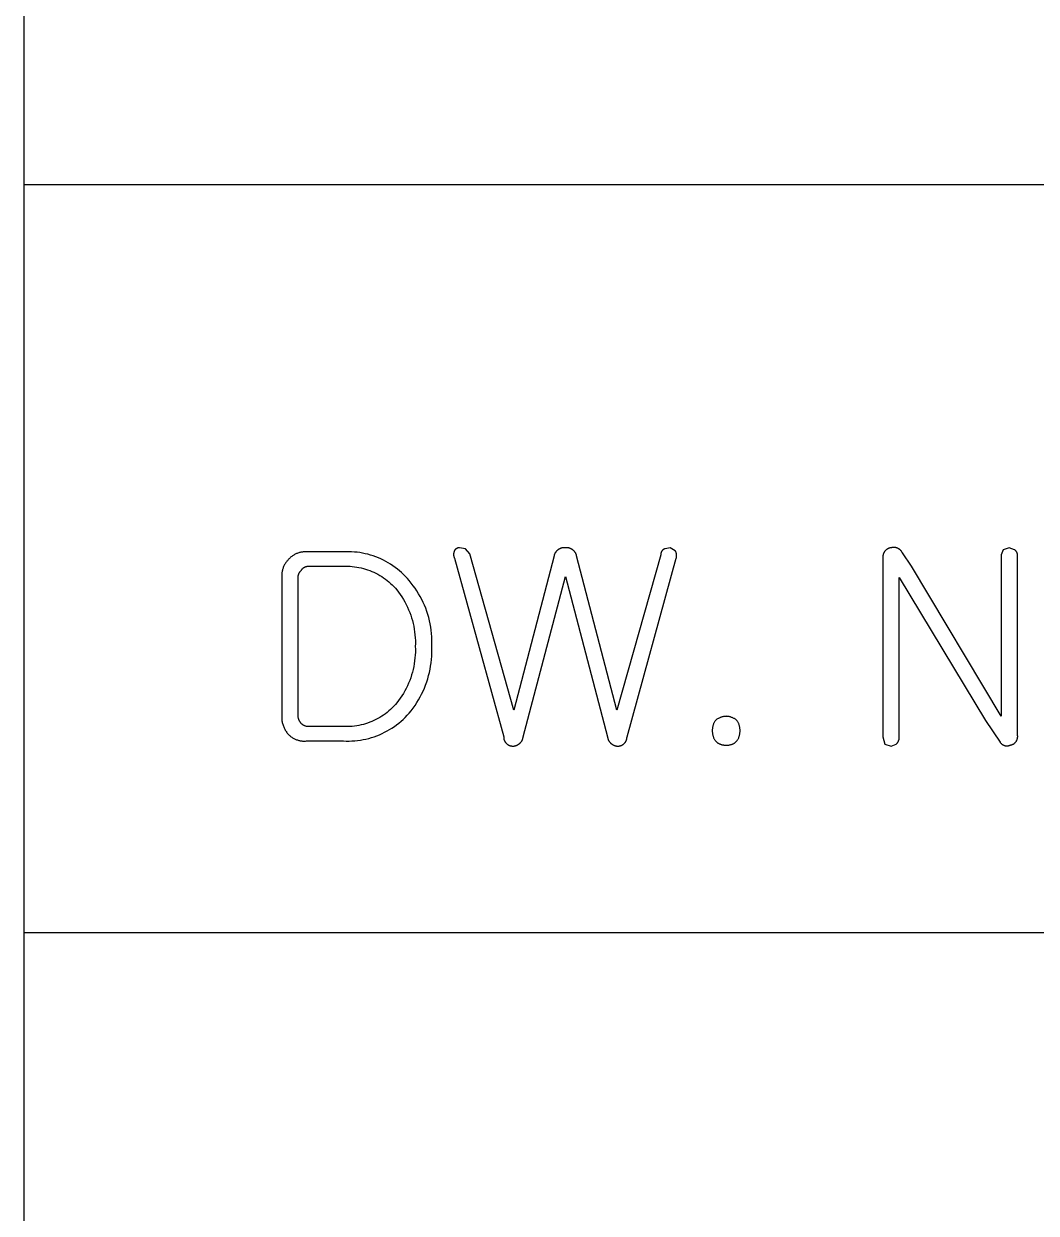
# Model space of a CAD drawing. Header units: millimetres. Extents: x 3033 to 5773, y 123 to 1487.
# Drawn here: x 5394.4 to 5445.2, y 260 to 319.6 of the extents above; entities that cross this region are included whole.
import ezdxf

# ---------------------------------------------------------------- set-up
doc = ezdxf.new("R2010")
doc.units = ezdxf.units.MM
doc.header["$MEASUREMENT"] = 0
doc.layers.add('____', color=5, linetype='Continuous')
doc.layers.add('TEX', color=70, linetype='Continuous')

msp = doc.modelspace()

# ---------------------------------------------------------------- linework, layer by layer
at = {"layer": '____'}
msp.add_line((5394.391, 386.563), (5394.391, 124.063), dxfattribs=at)
at = {"layer": 'TEX'}
for p, q in [((5394.391, 311.563), (5773.113, 311.563)), ((5407.804, 292.897), (5407.774, 292.872)), ((5407.835, 292.921), (5407.804, 292.897)), ((5407.867, 292.944), (5407.835, 292.921)), ((5407.899, 292.965), (5407.867, 292.944)), ((5407.932, 292.986), (5407.899, 292.965)), ((5407.966, 293.005), (5407.932, 292.986)), ((5408.001, 293.024), (5407.966, 293.005)), ((5408.036, 293.041), (5408.001, 293.024)), ((5408.071, 293.057), (5408.036, 293.041)), ((5408.108, 293.071), (5408.071, 293.057)), ((5408.144, 293.084), (5408.108, 293.071)), ((5408.181, 293.097), (5408.144, 293.084)), ((5408.219, 293.107), (5408.181, 293.097)), ((5408.257, 293.117), (5408.219, 293.107)), ((5408.295, 293.125), (5408.257, 293.117)), ((5408.333, 293.132), (5408.295, 293.125)), ((5408.372, 293.137), (5408.333, 293.132)), ((5408.41, 293.142), (5408.372, 293.137)), ((5408.449, 293.145), (5408.41, 293.142)), ((5408.488, 293.146), (5408.449, 293.145)), ((5408.527, 293.146), (5408.488, 293.146)), ((5408.566, 293.145), (5408.527, 293.146)), ((5410.422, 293.145), (5408.566, 293.145)), ((5410.56, 293.151), (5410.422, 293.145)), ((5410.699, 293.151), (5410.56, 293.151)), ((5410.837, 293.147), (5410.699, 293.151)), ((5410.975, 293.138), (5410.837, 293.147)), ((5411.113, 293.124), (5410.975, 293.138)), ((5411.25, 293.106), (5411.113, 293.124)), ((5411.386, 293.082), (5411.25, 293.106)), ((5411.522, 293.054), (5411.386, 293.082)), ((5411.656, 293.022), (5411.522, 293.054)), ((5411.789, 292.984), (5411.656, 293.022)), ((5411.921, 292.942), (5411.789, 292.984)), ((5412.051, 292.896), (5411.921, 292.942)), ((5412.18, 292.845), (5412.051, 292.896)), ((5415.951, 293.039), (5415.95, 293.024)), ((5415.95, 293.024), (5415.95, 293.009)), ((5415.95, 293.009), (5415.951, 292.994)), ((5415.952, 293.053), (5415.951, 293.039)), ((5415.951, 292.994), (5415.952, 292.979)), ((5415.953, 293.068), (5415.952, 293.053)), ((5415.952, 292.979), (5415.953, 292.964)), ((5415.955, 293.083), (5415.953, 293.068)), ((5415.953, 292.964), (5415.955, 292.95)), ((5415.958, 293.098), (5415.955, 293.083)), ((5415.955, 292.95), (5415.958, 292.935)), ((5415.961, 293.112), (5415.958, 293.098)), ((5415.958, 292.935), (5415.961, 292.92)), ((5415.964, 293.127), (5415.961, 293.112)), ((5415.961, 292.92), (5415.964, 292.906)), ((5415.968, 293.141), (5415.964, 293.127)), ((5415.964, 292.906), (5415.968, 292.892)), ((5415.973, 293.155), (5415.968, 293.141)), ((5415.978, 293.169), (5415.973, 293.155)), ((5415.983, 293.183), (5415.978, 293.169)), ((5415.989, 293.197), (5415.983, 293.183)), ((5415.993, 293.205), (5415.989, 293.197)), ((5415.998, 293.214), (5415.993, 293.205)), ((5416.003, 293.222), (5415.998, 293.214)), ((5416.009, 293.23), (5416.003, 293.222)), ((5416.014, 293.237), (5416.009, 293.23)), ((5416.02, 293.245), (5416.014, 293.237)), ((5416.026, 293.252), (5416.02, 293.245)), ((5416.033, 293.26), (5416.026, 293.252)), ((5416.039, 293.267), (5416.033, 293.26)), ((5416.046, 293.273), (5416.039, 293.267)), ((5416.053, 293.28), (5416.046, 293.273)), ((5416.06, 293.286), (5416.053, 293.28)), ((5416.068, 293.292), (5416.06, 293.286)), ((5416.076, 293.298), (5416.068, 293.292)), ((5416.083, 293.303), (5416.076, 293.298)), ((5416.091, 293.308), (5416.083, 293.303)), ((5416.1, 293.313), (5416.091, 293.308)), ((5416.108, 293.318), (5416.1, 293.313)), ((5416.117, 293.322), (5416.108, 293.318)), ((5416.125, 293.327), (5416.117, 293.322)), ((5416.134, 293.33), (5416.125, 293.327)), ((5416.143, 293.334), (5416.134, 293.33)), ((5416.152, 293.337), (5416.143, 293.334)), ((5416.161, 293.34), (5416.152, 293.337)), ((5416.171, 293.342), (5416.161, 293.34)), ((5416.18, 293.345), (5416.171, 293.342)), ((5416.189, 293.347), (5416.18, 293.345)), ((5416.199, 293.348), (5416.189, 293.347)), ((5416.208, 293.349), (5416.199, 293.348)), ((5416.218, 293.35), (5416.208, 293.349)), ((5416.227, 293.351), (5416.218, 293.35)), ((5416.237, 293.351), (5416.227, 293.351)), ((5416.247, 293.351), (5416.237, 293.351)), ((5416.556, 293.3), (5416.247, 293.351)), ((5416.762, 293.042), (5416.556, 293.3)), ((5418.979, 285.207), (5416.762, 293.042)), ((5420.989, 292.939), (5418.979, 285.207)), ((5420.993, 292.956), (5420.989, 292.939)), ((5420.997, 292.974), (5420.993, 292.956)), ((5421.002, 292.991), (5420.997, 292.974)), ((5421.008, 293.008), (5421.002, 292.991)), ((5421.014, 293.025), (5421.008, 293.008)), ((5421.021, 293.041), (5421.014, 293.025)), ((5421.029, 293.057), (5421.021, 293.041)), ((5421.037, 293.073), (5421.029, 293.057)), ((5421.045, 293.089), (5421.037, 293.073)), ((5421.054, 293.104), (5421.045, 293.089)), ((5421.064, 293.12), (5421.054, 293.104)), ((5421.074, 293.134), (5421.064, 293.12)), ((5421.084, 293.149), (5421.074, 293.134)), ((5421.096, 293.163), (5421.084, 293.149)), ((5421.107, 293.176), (5421.096, 293.163)), ((5421.119, 293.19), (5421.107, 293.176)), ((5421.132, 293.203), (5421.119, 293.19)), ((5421.144, 293.215), (5421.132, 293.203)), ((5421.158, 293.227), (5421.144, 293.215)), ((5421.171, 293.238), (5421.158, 293.227)), ((5421.186, 293.249), (5421.171, 293.238)), ((5421.2, 293.26), (5421.186, 293.249)), ((5421.215, 293.27), (5421.2, 293.26)), ((5421.23, 293.279), (5421.215, 293.27)), ((5421.245, 293.288), (5421.23, 293.279)), ((5421.261, 293.297), (5421.245, 293.288)), ((5421.277, 293.305), (5421.261, 293.297)), ((5421.294, 293.312), (5421.277, 293.305)), ((5421.31, 293.319), (5421.294, 293.312)), ((5421.327, 293.325), (5421.31, 293.319)), ((5421.344, 293.331), (5421.327, 293.325)), ((5421.361, 293.336), (5421.344, 293.331)), ((5421.378, 293.34), (5421.361, 293.336)), ((5421.396, 293.344), (5421.378, 293.34)), ((5421.413, 293.347), (5421.396, 293.344)), ((5421.431, 293.35), (5421.413, 293.347)), ((5421.449, 293.352), (5421.431, 293.35)), ((5421.467, 293.353), (5421.449, 293.352)), ((5421.484, 293.354), (5421.467, 293.353)), ((5421.502, 293.354), (5421.484, 293.354)), ((5421.52, 293.354), (5421.502, 293.354)), ((5421.538, 293.353), (5421.52, 293.354)), ((5421.556, 293.351), (5421.538, 293.353)), ((5421.574, 293.353), (5421.556, 293.351)), ((5421.592, 293.354), (5421.574, 293.353)), ((5421.609, 293.354), (5421.592, 293.354)), ((5421.627, 293.354), (5421.609, 293.354)), ((5421.645, 293.353), (5421.627, 293.354)), ((5421.663, 293.352), (5421.645, 293.353)), ((5421.681, 293.35), (5421.663, 293.352)), ((5421.698, 293.347), (5421.681, 293.35)), ((5421.716, 293.344), (5421.698, 293.347)), ((5421.733, 293.34), (5421.716, 293.344)), ((5421.751, 293.336), (5421.733, 293.34)), ((5421.768, 293.331), (5421.751, 293.336)), ((5421.785, 293.325), (5421.768, 293.331)), ((5421.802, 293.319), (5421.785, 293.325)), ((5421.818, 293.312), (5421.802, 293.319)), ((5421.835, 293.305), (5421.818, 293.312)), ((5421.851, 293.297), (5421.835, 293.305)), ((5421.866, 293.288), (5421.851, 293.297)), ((5421.882, 293.279), (5421.866, 293.288)), ((5421.897, 293.27), (5421.882, 293.279)), ((5421.912, 293.26), (5421.897, 293.27)), ((5421.926, 293.249), (5421.912, 293.26)), ((5421.94, 293.238), (5421.926, 293.249)), ((5421.954, 293.227), (5421.94, 293.238)), ((5421.967, 293.215), (5421.954, 293.227)), ((5421.98, 293.203), (5421.967, 293.215)), ((5421.993, 293.19), (5421.98, 293.203)), ((5422.005, 293.176), (5421.993, 293.19)), ((5422.016, 293.163), (5422.005, 293.176)), ((5422.027, 293.149), (5422.016, 293.163)), ((5422.038, 293.134), (5422.027, 293.149)), ((5422.048, 293.12), (5422.038, 293.134)), ((5422.058, 293.104), (5422.048, 293.12)), ((5422.067, 293.089), (5422.058, 293.104)), ((5422.075, 293.073), (5422.067, 293.089)), ((5422.083, 293.057), (5422.075, 293.073)), ((5422.09, 293.041), (5422.083, 293.057)), ((5422.097, 293.025), (5422.09, 293.041)), ((5422.104, 293.008), (5422.097, 293.025)), ((5422.109, 292.991), (5422.104, 293.008)), ((5422.114, 292.974), (5422.109, 292.991)), ((5422.119, 292.956), (5422.114, 292.974)), ((5422.123, 292.939), (5422.119, 292.956)), ((5424.133, 285.207), (5422.123, 292.939)), ((5426.35, 292.991), (5424.133, 285.207)), ((5426.348, 293.039), (5426.347, 293.029)), ((5426.347, 293.029), (5426.347, 293.019)), ((5426.347, 293.019), (5426.348, 293.01)), ((5426.349, 293.058), (5426.348, 293.048)), ((5426.348, 293.048), (5426.348, 293.039)), ((5426.348, 293.01), (5426.349, 293)), ((5426.35, 293.068), (5426.349, 293.058)), ((5426.349, 293), (5426.35, 292.991)), ((5426.352, 293.077), (5426.35, 293.068)), ((5426.354, 293.087), (5426.352, 293.077)), ((5426.356, 293.096), (5426.354, 293.087)), ((5426.358, 293.105), (5426.356, 293.096)), ((5426.361, 293.115), (5426.358, 293.105)), ((5426.364, 293.124), (5426.361, 293.115)), ((5426.368, 293.133), (5426.364, 293.124)), ((5426.372, 293.142), (5426.368, 293.133)), ((5426.376, 293.15), (5426.372, 293.142)), ((5426.38, 293.159), (5426.376, 293.15)), ((5426.385, 293.167), (5426.38, 293.159)), ((5426.39, 293.176), (5426.385, 293.167)), ((5426.395, 293.184), (5426.39, 293.176)), ((5426.4, 293.192), (5426.395, 293.184)), ((5426.406, 293.2), (5426.4, 293.192)), ((5426.412, 293.207), (5426.406, 293.2)), ((5426.418, 293.214), (5426.412, 293.207)), ((5426.425, 293.222), (5426.418, 293.214)), ((5426.432, 293.228), (5426.425, 293.222)), ((5426.439, 293.235), (5426.432, 293.228)), ((5426.446, 293.241), (5426.439, 293.235)), ((5426.453, 293.248), (5426.446, 293.241)), ((5426.461, 293.254), (5426.453, 293.248)), ((5426.469, 293.259), (5426.461, 293.254)), ((5426.477, 293.265), (5426.469, 293.259)), ((5426.485, 293.27), (5426.477, 293.265)), ((5426.493, 293.274), (5426.485, 293.27)), ((5426.502, 293.279), (5426.493, 293.274)), ((5426.511, 293.283), (5426.502, 293.279)), ((5426.519, 293.287), (5426.511, 293.283)), ((5426.528, 293.291), (5426.519, 293.287)), ((5426.537, 293.294), (5426.528, 293.291)), ((5426.547, 293.297), (5426.537, 293.294)), ((5426.556, 293.3), (5426.547, 293.297)), ((5426.814, 293.351), (5426.556, 293.3)), ((5427.071, 293.197), (5426.814, 293.351)), ((5427.079, 293.183), (5427.071, 293.197)), ((5427.087, 293.17), (5427.079, 293.183)), ((5427.094, 293.156), (5427.087, 293.17)), ((5427.101, 293.142), (5427.094, 293.156)), ((5427.107, 293.127), (5427.101, 293.142)), ((5427.112, 293.113), (5427.107, 293.127)), ((5427.117, 293.098), (5427.112, 293.113)), ((5427.122, 293.083), (5427.117, 293.098)), ((5427.126, 293.068), (5427.122, 293.083)), ((5427.13, 293.052), (5427.126, 293.068)), ((5427.133, 293.037), (5427.13, 293.052)), ((5427.135, 293.022), (5427.133, 293.037)), ((5427.133, 292.882), (5427.136, 292.897)), ((5427.137, 293.006), (5427.135, 293.022)), ((5427.136, 292.897), (5427.137, 292.913)), ((5427.138, 292.991), (5427.137, 293.006)), ((5427.137, 292.913), (5427.139, 292.928)), ((5427.139, 292.975), (5427.138, 292.991)), ((5427.14, 292.959), (5427.139, 292.975)), ((5427.139, 292.944), (5427.14, 292.959)), ((5427.139, 292.928), (5427.139, 292.944)), ((5437.482, 292.917), (5437.481, 292.901)), ((5437.481, 292.901), (5437.481, 292.885)), ((5437.483, 292.933), (5437.482, 292.917)), ((5437.485, 292.95), (5437.483, 292.933)), ((5437.488, 292.966), (5437.485, 292.95)), ((5437.491, 292.982), (5437.488, 292.966)), ((5437.494, 292.998), (5437.491, 292.982)), ((5437.499, 293.013), (5437.494, 292.998)), ((5437.503, 293.029), (5437.499, 293.013)), ((5437.509, 293.044), (5437.503, 293.029)), ((5437.514, 293.059), (5437.509, 293.044)), ((5437.521, 293.074), (5437.514, 293.059)), ((5437.527, 293.089), (5437.521, 293.074)), ((5437.535, 293.104), (5437.527, 293.089)), ((5437.543, 293.118), (5437.535, 293.104)), ((5437.551, 293.132), (5437.543, 293.118)), ((5437.56, 293.146), (5437.551, 293.132)), ((5437.569, 293.159), (5437.56, 293.146)), ((5437.579, 293.172), (5437.569, 293.159)), ((5437.589, 293.185), (5437.579, 293.172)), ((5437.599, 293.197), (5437.589, 293.185)), ((5437.61, 293.209), (5437.599, 293.197)), ((5437.622, 293.221), (5437.61, 293.209)), ((5437.634, 293.232), (5437.622, 293.221)), ((5437.646, 293.243), (5437.634, 293.232)), ((5437.658, 293.253), (5437.646, 293.243)), ((5437.671, 293.263), (5437.658, 293.253)), ((5437.685, 293.272), (5437.671, 293.263)), ((5437.698, 293.281), (5437.685, 293.272)), ((5437.712, 293.29), (5437.698, 293.281)), ((5437.726, 293.298), (5437.712, 293.29)), ((5437.741, 293.305), (5437.726, 293.298)), ((5437.755, 293.312), (5437.741, 293.305)), ((5437.77, 293.319), (5437.755, 293.312)), ((5437.786, 293.325), (5437.77, 293.319)), ((5437.801, 293.33), (5437.786, 293.325)), ((5437.816, 293.335), (5437.801, 293.33)), ((5437.832, 293.339), (5437.816, 293.335)), ((5437.848, 293.343), (5437.832, 293.339)), ((5437.864, 293.347), (5437.848, 293.343)), ((5437.88, 293.349), (5437.864, 293.347)), ((5437.896, 293.351), (5437.88, 293.349)), ((5437.912, 293.355), (5437.896, 293.351)), ((5437.929, 293.359), (5437.912, 293.355)), ((5437.946, 293.362), (5437.929, 293.359)), ((5437.962, 293.364), (5437.946, 293.362)), ((5437.979, 293.366), (5437.962, 293.364)), ((5437.996, 293.368), (5437.979, 293.366)), ((5438.013, 293.368), (5437.996, 293.368)), ((5438.03, 293.368), (5438.013, 293.368)), ((5438.047, 293.368), (5438.03, 293.368)), ((5438.063, 293.367), (5438.047, 293.368)), ((5438.08, 293.365), (5438.063, 293.367)), ((5438.097, 293.363), (5438.08, 293.365)), ((5438.114, 293.36), (5438.097, 293.363)), ((5438.13, 293.357), (5438.114, 293.36)), ((5438.147, 293.353), (5438.13, 293.357)), ((5438.163, 293.348), (5438.147, 293.353)), ((5438.179, 293.343), (5438.163, 293.348)), ((5438.195, 293.337), (5438.179, 293.343)), ((5438.211, 293.331), (5438.195, 293.337)), ((5438.226, 293.325), (5438.211, 293.331)), ((5438.241, 293.317), (5438.226, 293.325)), ((5438.256, 293.31), (5438.241, 293.317)), ((5438.271, 293.301), (5438.256, 293.31)), ((5438.285, 293.292), (5438.271, 293.301)), ((5438.299, 293.283), (5438.285, 293.292)), ((5438.313, 293.273), (5438.299, 293.283)), ((5438.327, 293.263), (5438.313, 293.273)), ((5438.34, 293.253), (5438.327, 293.263)), ((5438.352, 293.241), (5438.34, 293.253)), ((5438.365, 293.23), (5438.352, 293.241)), ((5438.377, 293.218), (5438.365, 293.23)), ((5438.388, 293.205), (5438.377, 293.218)), ((5438.399, 293.193), (5438.388, 293.205)), ((5438.41, 293.179), (5438.399, 293.193)), ((5438.42, 293.166), (5438.41, 293.179)), ((5438.429, 293.152), (5438.42, 293.166)), ((5438.439, 293.138), (5438.429, 293.152)), ((5438.447, 293.123), (5438.439, 293.138)), ((5438.455, 293.109), (5438.447, 293.123)), ((5438.463, 293.094), (5438.455, 293.109)), ((5438.927, 292.424), (5438.463, 293.094)), ((5443.515, 293.248), (5443.412, 292.991)), ((5443.412, 292.991), (5443.412, 284.898)), ((5443.824, 293.351), (5443.515, 293.248)), ((5444.082, 293.248), (5443.824, 293.351)), ((5444.09, 293.244), (5444.082, 293.248)), ((5444.098, 293.239), (5444.09, 293.244)), ((5444.107, 293.234), (5444.098, 293.239)), ((5444.115, 293.229), (5444.107, 293.234)), ((5444.122, 293.223), (5444.115, 293.229)), ((5444.13, 293.217), (5444.122, 293.223)), ((5444.137, 293.211), (5444.13, 293.217)), ((5444.145, 293.205), (5444.137, 293.211)), ((5444.152, 293.198), (5444.145, 293.205)), ((5444.158, 293.191), (5444.152, 293.198)), ((5444.165, 293.184), (5444.158, 293.191)), ((5444.171, 293.177), (5444.165, 293.184)), ((5444.177, 293.169), (5444.171, 293.177)), ((5444.183, 293.162), (5444.177, 293.169)), ((5444.188, 293.154), (5444.183, 293.162)), ((5444.193, 293.146), (5444.188, 293.154)), ((5444.198, 293.137), (5444.193, 293.146)), ((5444.203, 293.129), (5444.198, 293.137)), ((5444.207, 293.12), (5444.203, 293.129)), ((5444.211, 293.112), (5444.207, 293.12)), ((5444.215, 293.103), (5444.211, 293.112)), ((5444.219, 293.094), (5444.215, 293.103)), ((5444.222, 293.085), (5444.219, 293.094)), ((5444.225, 293.076), (5444.222, 293.085)), ((5444.227, 293.067), (5444.225, 293.076)), ((5444.23, 293.057), (5444.227, 293.067)), ((5444.232, 293.048), (5444.23, 293.057)), ((5444.233, 293.038), (5444.232, 293.048)), ((5444.234, 293.029), (5444.233, 293.038)), ((5444.235, 293.019), (5444.234, 293.029)), ((5444.236, 293.01), (5444.235, 293.019)), ((5444.236, 293), (5444.236, 293.01)), ((5444.236, 292.991), (5444.236, 293)), ((5444.236, 283.97), (5444.236, 292.991)), ((5407.396, 292.332), (5407.384, 292.295)), ((5407.41, 292.369), (5407.396, 292.332)), ((5407.425, 292.405), (5407.41, 292.369)), ((5407.441, 292.441), (5407.425, 292.405)), ((5407.459, 292.476), (5407.441, 292.441)), ((5407.477, 292.511), (5407.459, 292.476)), ((5407.497, 292.545), (5407.477, 292.511)), ((5407.518, 292.578), (5407.497, 292.545)), ((5407.54, 292.611), (5407.518, 292.578)), ((5407.563, 292.642), (5407.54, 292.611)), ((5407.587, 292.673), (5407.563, 292.642)), ((5407.612, 292.703), (5407.587, 292.673)), ((5407.638, 292.733), (5407.612, 292.703)), ((5407.664, 292.762), (5407.638, 292.733)), ((5407.69, 292.791), (5407.664, 292.762)), ((5407.717, 292.819), (5407.69, 292.791)), ((5407.745, 292.846), (5407.717, 292.819)), ((5407.774, 292.872), (5407.745, 292.846)), ((5408.359, 292.287), (5408.369, 292.298)), ((5408.369, 292.298), (5408.379, 292.308)), ((5408.379, 292.308), (5408.389, 292.318)), ((5408.389, 292.318), (5408.4, 292.327)), ((5408.4, 292.327), (5408.411, 292.336)), ((5408.411, 292.336), (5408.423, 292.345)), ((5408.423, 292.345), (5408.434, 292.353)), ((5408.434, 292.353), (5408.446, 292.361)), ((5408.446, 292.361), (5408.458, 292.369)), ((5408.458, 292.369), (5408.471, 292.376)), ((5408.471, 292.376), (5408.484, 292.382)), ((5408.484, 292.382), (5408.497, 292.389)), ((5408.497, 292.389), (5408.51, 292.394)), ((5408.51, 292.394), (5408.523, 292.4)), ((5408.523, 292.4), (5408.537, 292.404)), ((5408.537, 292.404), (5408.55, 292.409)), ((5408.55, 292.409), (5408.564, 292.413)), ((5408.564, 292.413), (5408.578, 292.416)), ((5408.578, 292.416), (5408.592, 292.419)), ((5408.592, 292.419), (5408.606, 292.422)), ((5408.606, 292.422), (5408.621, 292.423)), ((5408.621, 292.423), (5408.635, 292.425)), ((5408.635, 292.425), (5408.649, 292.426)), ((5408.649, 292.426), (5408.664, 292.426)), ((5408.664, 292.426), (5408.678, 292.426)), ((5408.678, 292.426), (5408.692, 292.426)), ((5408.692, 292.426), (5408.707, 292.425)), ((5408.707, 292.425), (5408.721, 292.424)), ((5408.721, 292.424), (5410.422, 292.424)), ((5410.422, 292.424), (5410.534, 292.427)), ((5410.534, 292.427), (5410.647, 292.426)), ((5410.647, 292.426), (5410.759, 292.421)), ((5410.759, 292.421), (5410.871, 292.413)), ((5410.871, 292.413), (5410.983, 292.401)), ((5410.983, 292.401), (5411.095, 292.385)), ((5411.095, 292.385), (5411.205, 292.365)), ((5411.205, 292.365), (5411.315, 292.341)), ((5411.315, 292.341), (5411.424, 292.314)), ((5411.424, 292.314), (5411.532, 292.283)), ((5412.307, 292.789), (5412.18, 292.845)), ((5412.432, 292.729), (5412.307, 292.789)), ((5412.554, 292.665), (5412.432, 292.729)), ((5412.675, 292.597), (5412.554, 292.665)), ((5412.792, 292.524), (5412.675, 292.597)), ((5412.908, 292.448), (5412.792, 292.524)), ((5413.02, 292.367), (5412.908, 292.448)), ((5413.13, 292.283), (5413.02, 292.367)), ((5415.968, 292.892), (5415.973, 292.877)), ((5415.973, 292.877), (5415.978, 292.863)), ((5415.978, 292.863), (5415.983, 292.85)), ((5415.983, 292.85), (5415.989, 292.836)), ((5415.989, 292.836), (5418.463, 283.867)), ((5424.649, 283.867), (5427.123, 292.836)), ((5427.123, 292.836), (5427.127, 292.851)), ((5427.127, 292.851), (5427.13, 292.866)), ((5427.13, 292.866), (5427.133, 292.882)), ((5437.481, 292.885), (5437.481, 292.868)), ((5437.481, 292.868), (5437.482, 292.852)), ((5437.482, 292.852), (5437.484, 292.836)), ((5437.484, 292.836), (5437.484, 283.867)), ((5443.412, 284.898), (5438.927, 292.424)), ((5407.33, 291.987), (5407.329, 291.947)), ((5407.329, 291.947), (5407.329, 291.908)), ((5407.329, 291.908), (5407.329, 284.898)), ((5407.332, 292.026), (5407.33, 291.987)), ((5407.335, 292.065), (5407.332, 292.026)), ((5407.34, 292.104), (5407.335, 292.065)), ((5407.346, 292.143), (5407.34, 292.104)), ((5407.354, 292.181), (5407.346, 292.143)), ((5407.363, 292.219), (5407.354, 292.181)), ((5407.373, 292.257), (5407.363, 292.219)), ((5407.384, 292.295), (5407.373, 292.257)), ((5408.154, 291.889), (5408.155, 291.905)), ((5408.154, 291.873), (5408.154, 291.889)), ((5408.154, 291.857), (5408.154, 291.873)), ((5408.154, 284.949), (5408.154, 291.857)), ((5408.155, 291.905), (5408.156, 291.921)), ((5408.156, 291.921), (5408.159, 291.937)), ((5408.159, 291.937), (5408.161, 291.953)), ((5408.161, 291.953), (5408.164, 291.969)), ((5408.164, 291.969), (5408.168, 291.985)), ((5408.168, 291.985), (5408.172, 292.001)), ((5408.172, 292.001), (5408.177, 292.016)), ((5408.177, 292.016), (5408.182, 292.031)), ((5408.182, 292.031), (5408.188, 292.046)), ((5408.188, 292.046), (5408.195, 292.061)), ((5408.195, 292.061), (5408.202, 292.076)), ((5408.202, 292.076), (5408.209, 292.09)), ((5408.209, 292.09), (5408.217, 292.105)), ((5408.217, 292.105), (5408.225, 292.118)), ((5408.225, 292.118), (5408.234, 292.132)), ((5408.234, 292.132), (5408.243, 292.145)), ((5408.243, 292.145), (5408.253, 292.158)), ((5408.253, 292.158), (5408.263, 292.171)), ((5408.263, 292.171), (5408.274, 292.183)), ((5408.274, 292.183), (5408.285, 292.195)), ((5408.285, 292.195), (5408.297, 292.206)), ((5408.297, 292.206), (5408.308, 292.217)), ((5408.308, 292.217), (5408.316, 292.23)), ((5408.316, 292.23), (5408.324, 292.242)), ((5408.324, 292.242), (5408.332, 292.253)), ((5408.332, 292.253), (5408.341, 292.265)), ((5408.341, 292.265), (5408.35, 292.276)), ((5408.35, 292.276), (5408.359, 292.287)), ((5411.532, 292.283), (5411.639, 292.248)), ((5411.639, 292.248), (5411.745, 292.21)), ((5411.745, 292.21), (5411.85, 292.168)), ((5411.85, 292.168), (5411.952, 292.122)), ((5411.952, 292.122), (5412.054, 292.073)), ((5412.054, 292.073), (5412.153, 292.021)), ((5412.153, 292.021), (5412.251, 291.965)), ((5412.251, 291.965), (5412.347, 291.906)), ((5412.347, 291.906), (5412.44, 291.843)), ((5412.44, 291.843), (5412.532, 291.778)), ((5412.532, 291.778), (5412.621, 291.709)), ((5412.621, 291.709), (5412.708, 291.638)), ((5413.237, 292.195), (5413.13, 292.283)), ((5413.34, 292.103), (5413.237, 292.195)), ((5413.441, 292.008), (5413.34, 292.103)), ((5413.537, 291.909), (5413.441, 292.008)), ((5413.631, 291.807), (5413.537, 291.909)), ((5413.721, 291.702), (5413.631, 291.807)), ((5413.825, 291.577), (5413.721, 291.702)), ((5419.442, 283.867), (5421.556, 291.908)), ((5421.556, 291.908), (5423.669, 283.867)), ((5438.308, 283.867), (5438.308, 291.857)), ((5438.308, 291.857), (5442.638, 284.692)), ((5412.708, 291.638), (5412.792, 291.563)), ((5412.792, 291.563), (5412.874, 291.486)), ((5412.874, 291.486), (5412.953, 291.406)), ((5412.953, 291.406), (5413.029, 291.323)), ((5413.029, 291.323), (5413.102, 291.238)), ((5413.102, 291.238), (5413.191, 291.123)), ((5413.191, 291.123), (5413.275, 291.005)), ((5413.925, 291.449), (5413.825, 291.577)), ((5414.02, 291.317), (5413.925, 291.449)), ((5414.111, 291.183), (5414.02, 291.317)), ((5414.197, 291.045), (5414.111, 291.183)), ((5413.275, 291.005), (5413.356, 290.884)), ((5413.356, 290.884), (5413.432, 290.761)), ((5413.432, 290.761), (5413.504, 290.635)), ((5413.504, 290.635), (5413.572, 290.507)), ((5413.572, 290.507), (5413.636, 290.376)), ((5414.278, 290.904), (5414.197, 291.045)), ((5414.354, 290.76), (5414.278, 290.904)), ((5414.425, 290.614), (5414.354, 290.76)), ((5414.491, 290.466), (5414.425, 290.614)), ((5413.636, 290.376), (5413.695, 290.244)), ((5413.695, 290.244), (5413.749, 290.109)), ((5413.749, 290.109), (5413.799, 289.973)), ((5413.799, 289.973), (5413.844, 289.835)), ((5414.552, 290.315), (5414.491, 290.466)), ((5414.607, 290.162), (5414.552, 290.315)), ((5414.658, 290.008), (5414.607, 290.162)), ((5414.702, 289.851), (5414.658, 290.008)), ((5413.844, 289.835), (5413.884, 289.696)), ((5413.884, 289.696), (5413.92, 289.555)), ((5413.92, 289.555), (5413.951, 289.413)), ((5413.951, 289.413), (5413.977, 289.27)), ((5414.742, 289.694), (5414.702, 289.851)), ((5414.775, 289.535), (5414.742, 289.694)), ((5414.804, 289.375), (5414.775, 289.535)), ((5414.826, 289.214), (5414.804, 289.375)), ((5413.977, 289.27), (5413.998, 289.127)), ((5413.998, 289.127), (5414.014, 288.983)), ((5414.014, 288.983), (5414.026, 288.838)), ((5414.026, 288.838), (5414.032, 288.693)), ((5414.843, 289.052), (5414.826, 289.214)), ((5414.855, 288.89), (5414.843, 289.052)), ((5414.86, 288.728), (5414.855, 288.89)), ((5414.86, 288.565), (5414.86, 288.728)), ((5414.034, 288.548), (5414.03, 288.403)), ((5414.03, 288.403), (5414.034, 288.258)), ((5414.032, 288.693), (5414.034, 288.548)), ((5414.034, 288.258), (5414.032, 288.113)), ((5414.855, 288.403), (5414.86, 288.565)), ((5414.859, 288.238), (5414.855, 288.403)), ((5414.858, 288.074), (5414.859, 288.238)), ((5413.977, 287.535), (5413.951, 287.393)), ((5413.998, 287.679), (5413.977, 287.535)), ((5414.014, 287.823), (5413.998, 287.679)), ((5414.026, 287.968), (5414.014, 287.823)), ((5414.032, 288.113), (5414.026, 287.968)), ((5414.798, 287.419), (5414.822, 287.582)), ((5414.822, 287.582), (5414.839, 287.746)), ((5414.839, 287.746), (5414.851, 287.91)), ((5414.851, 287.91), (5414.858, 288.074)), ((5413.844, 286.971), (5413.799, 286.833)), ((5413.884, 287.11), (5413.844, 286.971)), ((5413.92, 287.251), (5413.884, 287.11)), ((5413.951, 287.393), (5413.92, 287.251)), ((5414.651, 286.778), (5414.696, 286.937)), ((5414.696, 286.937), (5414.736, 287.096)), ((5414.736, 287.096), (5414.77, 287.257)), ((5414.77, 287.257), (5414.798, 287.419)), ((5413.636, 286.429), (5413.572, 286.299)), ((5413.695, 286.562), (5413.636, 286.429)), ((5413.749, 286.697), (5413.695, 286.562)), ((5413.799, 286.833), (5413.749, 286.697)), ((5414.485, 286.314), (5414.546, 286.467)), ((5414.546, 286.467), (5414.601, 286.622)), ((5414.601, 286.622), (5414.651, 286.778)), ((5413.275, 285.801), (5413.191, 285.683)), ((5413.356, 285.921), (5413.275, 285.801)), ((5413.432, 286.045), (5413.356, 285.921)), ((5413.504, 286.171), (5413.432, 286.045)), ((5413.572, 286.299), (5413.504, 286.171)), ((5414.193, 285.725), (5414.273, 285.868)), ((5414.273, 285.868), (5414.349, 286.014)), ((5414.349, 286.014), (5414.42, 286.163)), ((5414.42, 286.163), (5414.485, 286.314)), ((5412.708, 285.168), (5412.621, 285.096)), ((5412.792, 285.242), (5412.708, 285.168)), ((5412.874, 285.32), (5412.792, 285.242)), ((5412.953, 285.4), (5412.874, 285.32)), ((5413.029, 285.483), (5412.953, 285.4)), ((5413.102, 285.568), (5413.029, 285.483)), ((5413.191, 285.683), (5413.102, 285.568)), ((5413.721, 285.052), (5413.824, 285.18)), ((5413.824, 285.18), (5413.923, 285.312)), ((5413.923, 285.312), (5414.018, 285.446)), ((5414.018, 285.446), (5414.108, 285.584)), ((5414.108, 285.584), (5414.193, 285.725)), ((5407.329, 284.898), (5407.329, 284.852)), ((5407.329, 284.852), (5407.33, 284.807)), ((5407.33, 284.807), (5407.333, 284.762)), ((5407.333, 284.762), (5407.337, 284.717)), ((5407.337, 284.717), (5407.343, 284.672)), ((5407.343, 284.672), (5407.35, 284.628)), ((5407.35, 284.628), (5407.359, 284.583)), ((5407.359, 284.583), (5407.37, 284.539)), ((5408.154, 284.93), (5408.154, 284.949)), ((5408.154, 284.91), (5408.154, 284.93)), ((5408.155, 284.89), (5408.154, 284.91)), ((5408.157, 284.871), (5408.155, 284.89)), ((5408.159, 284.851), (5408.157, 284.871)), ((5408.162, 284.832), (5408.159, 284.851)), ((5408.166, 284.813), (5408.162, 284.832)), ((5408.171, 284.794), (5408.166, 284.813)), ((5408.176, 284.775), (5408.171, 284.794)), ((5408.181, 284.756), (5408.176, 284.775)), ((5408.188, 284.737), (5408.181, 284.756)), ((5408.194, 284.719), (5408.188, 284.737)), ((5408.202, 284.701), (5408.194, 284.719)), ((5408.21, 284.683), (5408.202, 284.701)), ((5408.219, 284.665), (5408.21, 284.683)), ((5408.228, 284.648), (5408.219, 284.665)), ((5408.238, 284.631), (5408.228, 284.648)), ((5408.248, 284.614), (5408.238, 284.631)), ((5408.259, 284.598), (5408.248, 284.614)), ((5408.271, 284.582), (5408.259, 284.598)), ((5408.283, 284.567), (5408.271, 284.582)), ((5408.295, 284.552), (5408.283, 284.567)), ((5408.308, 284.537), (5408.295, 284.552)), ((5411.639, 284.558), (5411.532, 284.523)), ((5411.745, 284.596), (5411.639, 284.558)), ((5411.85, 284.638), (5411.745, 284.596)), ((5411.952, 284.684), (5411.85, 284.638)), ((5412.054, 284.733), (5411.952, 284.684)), ((5412.153, 284.785), (5412.054, 284.733)), ((5412.251, 284.841), (5412.153, 284.785)), ((5412.347, 284.9), (5412.251, 284.841)), ((5412.44, 284.962), (5412.347, 284.9)), ((5412.532, 285.028), (5412.44, 284.962)), ((5412.621, 285.096), (5412.532, 285.028)), ((5413.094, 284.473), (5413.207, 284.56)), ((5413.207, 284.56), (5413.317, 284.651)), ((5413.317, 284.651), (5413.423, 284.746)), ((5413.423, 284.746), (5413.526, 284.845)), ((5413.526, 284.845), (5413.625, 284.947)), ((5413.625, 284.947), (5413.721, 285.052)), ((5429.006, 284.56), (5428.994, 284.532)), ((5429.02, 284.587), (5429.006, 284.56)), ((5429.034, 284.614), (5429.02, 284.587)), ((5429.049, 284.64), (5429.034, 284.614)), ((5429.065, 284.666), (5429.049, 284.64)), ((5429.082, 284.692), (5429.065, 284.666)), ((5429.107, 284.711), (5429.082, 284.692)), ((5429.133, 284.73), (5429.107, 284.711)), ((5429.16, 284.748), (5429.133, 284.73)), ((5429.188, 284.765), (5429.16, 284.748)), ((5429.216, 284.781), (5429.188, 284.765)), ((5429.244, 284.796), (5429.216, 284.781)), ((5429.273, 284.811), (5429.244, 284.796)), ((5429.303, 284.824), (5429.273, 284.811)), ((5429.333, 284.836), (5429.303, 284.824)), ((5429.363, 284.847), (5429.333, 284.836)), ((5429.394, 284.857), (5429.363, 284.847)), ((5429.425, 284.866), (5429.394, 284.857)), ((5429.457, 284.874), (5429.425, 284.866)), ((5429.488, 284.88), (5429.457, 284.874)), ((5429.52, 284.886), (5429.488, 284.88)), ((5429.552, 284.891), (5429.52, 284.886)), ((5429.584, 284.894), (5429.552, 284.891)), ((5429.616, 284.896), (5429.584, 284.894)), ((5429.649, 284.898), (5429.616, 284.896)), ((5429.68, 284.895), (5429.649, 284.898)), ((5429.711, 284.891), (5429.68, 284.895)), ((5429.742, 284.886), (5429.711, 284.891)), ((5429.773, 284.88), (5429.742, 284.886)), ((5429.803, 284.873), (5429.773, 284.88)), ((5429.833, 284.865), (5429.803, 284.873)), ((5429.863, 284.856), (5429.833, 284.865)), ((5429.893, 284.846), (5429.863, 284.856)), ((5429.922, 284.835), (5429.893, 284.846)), ((5429.951, 284.823), (5429.922, 284.835)), ((5429.98, 284.809), (5429.951, 284.823)), ((5430.008, 284.795), (5429.98, 284.809)), ((5430.035, 284.78), (5430.008, 284.795)), ((5430.062, 284.764), (5430.035, 284.78)), ((5430.089, 284.747), (5430.062, 284.764)), ((5430.114, 284.73), (5430.089, 284.747)), ((5430.14, 284.711), (5430.114, 284.73)), ((5430.164, 284.692), (5430.14, 284.711)), ((5430.181, 284.666), (5430.164, 284.692)), ((5430.197, 284.64), (5430.181, 284.666)), ((5430.212, 284.614), (5430.197, 284.64)), ((5430.226, 284.587), (5430.212, 284.614)), ((5430.239, 284.56), (5430.226, 284.587)), ((5430.252, 284.532), (5430.239, 284.56)), ((5442.638, 284.692), (5443.36, 283.609)), ((5407.37, 284.539), (5407.382, 284.496)), ((5407.382, 284.496), (5407.395, 284.452)), ((5407.395, 284.452), (5407.411, 284.41)), ((5407.411, 284.41), (5407.427, 284.368)), ((5407.427, 284.368), (5407.445, 284.326)), ((5407.445, 284.326), (5407.464, 284.285)), ((5407.464, 284.285), (5407.485, 284.245)), ((5407.485, 284.245), (5407.508, 284.206)), ((5407.508, 284.206), (5407.531, 284.167)), ((5407.531, 284.167), (5407.556, 284.129)), ((5407.556, 284.129), (5407.582, 284.092)), ((5407.582, 284.092), (5407.61, 284.056)), ((5407.61, 284.056), (5407.638, 284.021)), ((5407.638, 284.021), (5407.664, 283.993)), ((5407.664, 283.993), (5407.691, 283.966)), ((5407.691, 283.966), (5407.719, 283.94)), ((5408.321, 284.524), (5408.308, 284.537)), ((5408.334, 284.512), (5408.321, 284.524)), ((5408.347, 284.501), (5408.334, 284.512)), ((5408.36, 284.49), (5408.347, 284.501)), ((5408.374, 284.479), (5408.36, 284.49)), ((5408.388, 284.469), (5408.374, 284.479)), ((5408.403, 284.459), (5408.388, 284.469)), ((5408.418, 284.45), (5408.403, 284.459)), ((5408.433, 284.442), (5408.418, 284.45)), ((5408.449, 284.433), (5408.433, 284.442)), ((5408.465, 284.426), (5408.449, 284.433)), ((5408.481, 284.419), (5408.465, 284.426)), ((5408.497, 284.413), (5408.481, 284.419)), ((5408.514, 284.407), (5408.497, 284.413)), ((5408.53, 284.401), (5408.514, 284.407)), ((5408.547, 284.397), (5408.53, 284.401)), ((5408.564, 284.393), (5408.547, 284.397)), ((5408.581, 284.389), (5408.564, 284.393)), ((5408.599, 284.386), (5408.581, 284.389)), ((5408.616, 284.384), (5408.599, 284.386)), ((5408.633, 284.382), (5408.616, 284.384)), ((5408.651, 284.381), (5408.633, 284.382)), ((5408.668, 284.38), (5408.651, 284.381)), ((5408.686, 284.38), (5408.668, 284.38)), ((5408.703, 284.381), (5408.686, 284.38)), ((5408.721, 284.382), (5408.703, 284.381)), ((5410.422, 284.382), (5408.721, 284.382)), ((5410.534, 284.379), (5410.422, 284.382)), ((5410.647, 284.38), (5410.534, 284.379)), ((5410.759, 284.385), (5410.647, 284.38)), ((5410.871, 284.393), (5410.759, 284.385)), ((5410.983, 284.405), (5410.871, 284.393)), ((5411.095, 284.421), (5410.983, 284.405)), ((5411.205, 284.441), (5411.095, 284.421)), ((5411.315, 284.465), (5411.205, 284.441)), ((5411.424, 284.492), (5411.315, 284.465)), ((5411.532, 284.523), (5411.424, 284.492)), ((5412.099, 283.924), (5412.231, 283.977)), ((5412.231, 283.977), (5412.362, 284.035)), ((5412.362, 284.035), (5412.49, 284.097)), ((5412.49, 284.097), (5412.616, 284.164)), ((5412.616, 284.164), (5412.739, 284.235)), ((5412.739, 284.235), (5412.861, 284.31)), ((5412.861, 284.31), (5412.979, 284.389)), ((5412.979, 284.389), (5413.094, 284.473)), ((5428.928, 284.237), (5428.927, 284.206)), ((5428.927, 284.206), (5428.927, 284.176)), ((5428.927, 284.176), (5428.927, 284.146)), ((5428.927, 284.146), (5428.928, 284.115)), ((5428.93, 284.267), (5428.928, 284.237)), ((5428.928, 284.115), (5428.93, 284.085)), ((5428.933, 284.297), (5428.93, 284.267)), ((5428.93, 284.085), (5428.933, 284.055)), ((5428.937, 284.328), (5428.933, 284.297)), ((5428.933, 284.055), (5428.937, 284.025)), ((5428.942, 284.358), (5428.937, 284.328)), ((5428.937, 284.025), (5428.942, 283.995)), ((5428.948, 284.387), (5428.942, 284.358)), ((5428.942, 283.995), (5428.948, 283.965)), ((5428.955, 284.417), (5428.948, 284.387)), ((5428.948, 283.965), (5428.955, 283.935)), ((5428.964, 284.446), (5428.955, 284.417)), ((5428.973, 284.475), (5428.964, 284.446)), ((5428.983, 284.504), (5428.973, 284.475)), ((5428.994, 284.532), (5428.983, 284.504)), ((5430.263, 284.504), (5430.252, 284.532)), ((5430.273, 284.475), (5430.263, 284.504)), ((5430.282, 284.446), (5430.273, 284.475)), ((5430.29, 284.417), (5430.282, 284.446)), ((5430.298, 284.387), (5430.29, 284.417)), ((5430.29, 283.935), (5430.298, 283.965)), ((5430.304, 284.358), (5430.298, 284.387)), ((5430.298, 283.965), (5430.304, 283.995)), ((5430.309, 284.328), (5430.304, 284.358)), ((5430.304, 283.995), (5430.309, 284.025)), ((5430.313, 284.297), (5430.309, 284.328)), ((5430.309, 284.025), (5430.313, 284.055)), ((5430.316, 284.267), (5430.313, 284.297)), ((5430.313, 284.055), (5430.316, 284.085)), ((5430.318, 284.237), (5430.316, 284.267)), ((5430.316, 284.085), (5430.318, 284.115)), ((5430.319, 284.206), (5430.318, 284.237)), ((5430.318, 284.115), (5430.319, 284.146)), ((5430.319, 284.176), (5430.319, 284.206)), ((5430.319, 284.146), (5430.319, 284.176)), ((5444.239, 283.955), (5444.236, 283.97)), ((5444.241, 283.94), (5444.239, 283.955)), ((5407.719, 283.94), (5407.748, 283.915)), ((5407.748, 283.915), (5407.778, 283.891)), ((5407.778, 283.891), (5407.808, 283.868)), ((5407.808, 283.868), (5407.84, 283.846)), ((5407.84, 283.846), (5407.872, 283.825)), ((5407.872, 283.825), (5407.904, 283.805)), ((5407.904, 283.805), (5407.938, 283.786)), ((5407.938, 283.786), (5407.972, 283.769)), ((5407.972, 283.769), (5408.006, 283.753)), ((5408.006, 283.753), (5408.041, 283.737)), ((5408.041, 283.737), (5408.077, 283.724)), ((5408.077, 283.724), (5408.113, 283.711)), ((5408.113, 283.711), (5408.15, 283.7)), ((5408.15, 283.7), (5408.187, 283.69)), ((5408.187, 283.69), (5408.224, 283.681)), ((5408.224, 283.681), (5408.261, 283.673)), ((5408.261, 283.673), (5408.299, 283.667)), ((5408.299, 283.667), (5408.337, 283.662)), ((5408.337, 283.662), (5408.375, 283.659)), ((5408.375, 283.659), (5408.413, 283.656)), ((5408.413, 283.656), (5408.452, 283.655)), ((5408.452, 283.655), (5408.49, 283.656)), ((5408.49, 283.656), (5408.528, 283.658)), ((5408.528, 283.658), (5408.566, 283.661)), ((5408.566, 283.661), (5410.422, 283.661)), ((5410.422, 283.661), (5410.564, 283.656)), ((5410.564, 283.656), (5410.707, 283.656)), ((5410.707, 283.656), (5410.849, 283.66)), ((5410.849, 283.66), (5410.991, 283.67)), ((5410.991, 283.67), (5411.133, 283.685)), ((5411.133, 283.685), (5411.274, 283.705)), ((5411.274, 283.705), (5411.415, 283.729)), ((5411.415, 283.729), (5411.554, 283.759)), ((5411.554, 283.759), (5411.692, 283.793)), ((5411.692, 283.793), (5411.829, 283.832)), ((5411.829, 283.832), (5411.965, 283.876)), ((5411.965, 283.876), (5412.099, 283.924)), ((5418.463, 283.867), (5418.463, 283.851)), ((5418.463, 283.851), (5418.464, 283.835)), ((5418.464, 283.835), (5418.465, 283.819)), ((5418.465, 283.819), (5418.467, 283.803)), ((5418.467, 283.803), (5418.469, 283.788)), ((5418.469, 283.788), (5418.472, 283.772)), ((5418.472, 283.772), (5418.476, 283.757)), ((5418.476, 283.757), (5418.479, 283.741)), ((5418.479, 283.741), (5418.484, 283.726)), ((5418.484, 283.726), (5418.489, 283.711)), ((5418.489, 283.711), (5418.494, 283.696)), ((5418.494, 283.696), (5418.5, 283.681)), ((5418.5, 283.681), (5418.507, 283.667)), ((5418.507, 283.667), (5418.514, 283.653)), ((5418.514, 283.653), (5418.521, 283.639)), ((5418.521, 283.639), (5418.529, 283.625)), ((5418.529, 283.625), (5418.538, 283.611)), ((5418.538, 283.611), (5418.547, 283.598)), ((5418.547, 283.598), (5418.556, 283.585)), ((5418.556, 283.585), (5418.566, 283.573)), ((5418.566, 283.573), (5418.576, 283.561)), ((5418.576, 283.561), (5418.587, 283.549)), ((5418.587, 283.549), (5418.598, 283.538)), ((5418.598, 283.538), (5418.609, 283.527)), ((5418.609, 283.527), (5418.621, 283.516)), ((5418.621, 283.516), (5418.633, 283.506)), ((5418.633, 283.506), (5418.646, 283.496)), ((5418.646, 283.496), (5418.659, 283.487)), ((5418.659, 283.487), (5418.672, 283.478)), ((5418.672, 283.478), (5418.685, 283.469)), ((5418.685, 283.469), (5418.699, 283.461)), ((5418.699, 283.461), (5418.713, 283.454)), ((5418.713, 283.454), (5418.727, 283.447)), ((5418.727, 283.447), (5418.742, 283.44)), ((5418.742, 283.44), (5418.756, 283.434)), ((5418.756, 283.434), (5418.771, 283.429)), ((5418.771, 283.429), (5418.786, 283.424)), ((5418.786, 283.424), (5418.801, 283.419)), ((5418.801, 283.419), (5418.817, 283.415)), ((5418.817, 283.415), (5418.832, 283.412)), ((5418.832, 283.412), (5418.848, 283.409)), ((5418.848, 283.409), (5418.864, 283.407)), ((5418.864, 283.407), (5418.879, 283.405)), ((5418.879, 283.405), (5418.895, 283.404)), ((5418.895, 283.404), (5418.911, 283.403)), ((5418.911, 283.403), (5418.927, 283.403)), ((5418.927, 283.403), (5418.946, 283.404)), ((5418.946, 283.404), (5418.965, 283.406)), ((5418.965, 283.406), (5418.983, 283.408)), ((5418.983, 283.408), (5419.002, 283.411)), ((5419.002, 283.411), (5419.02, 283.414)), ((5419.02, 283.414), (5419.039, 283.419)), ((5419.039, 283.419), (5419.057, 283.423)), ((5419.057, 283.423), (5419.075, 283.429)), ((5419.075, 283.429), (5419.093, 283.435)), ((5419.093, 283.435), (5419.11, 283.442)), ((5419.11, 283.442), (5419.128, 283.449)), ((5419.128, 283.449), (5419.145, 283.457)), ((5419.145, 283.457), (5419.161, 283.466)), ((5419.161, 283.466), (5419.178, 283.475)), ((5419.178, 283.475), (5419.194, 283.485)), ((5419.194, 283.485), (5419.21, 283.495)), ((5419.21, 283.495), (5419.225, 283.506)), ((5419.225, 283.506), (5419.24, 283.517)), ((5419.24, 283.517), (5419.255, 283.529)), ((5419.255, 283.529), (5419.269, 283.541)), ((5419.269, 283.541), (5419.283, 283.554)), ((5419.283, 283.554), (5419.296, 283.567)), ((5419.296, 283.567), (5419.309, 283.581)), ((5419.309, 283.581), (5419.321, 283.595)), ((5419.321, 283.595), (5419.333, 283.61)), ((5419.333, 283.61), (5419.345, 283.625)), ((5419.345, 283.625), (5419.355, 283.64)), ((5419.355, 283.64), (5419.366, 283.656)), ((5419.366, 283.656), (5419.375, 283.672)), ((5419.375, 283.672), (5419.384, 283.689)), ((5419.384, 283.689), (5419.393, 283.705)), ((5419.393, 283.705), (5419.401, 283.723)), ((5419.401, 283.723), (5419.408, 283.74)), ((5419.408, 283.74), (5419.415, 283.757)), ((5419.415, 283.757), (5419.421, 283.775)), ((5419.421, 283.775), (5419.427, 283.793)), ((5419.427, 283.793), (5419.432, 283.811)), ((5419.432, 283.811), (5419.436, 283.83)), ((5419.436, 283.83), (5419.44, 283.848)), ((5419.44, 283.848), (5419.442, 283.867)), ((5423.669, 283.867), (5423.672, 283.848)), ((5423.672, 283.848), (5423.676, 283.83)), ((5423.676, 283.83), (5423.68, 283.811)), ((5423.68, 283.811), (5423.685, 283.793)), ((5423.685, 283.793), (5423.69, 283.775)), ((5423.69, 283.775), (5423.697, 283.757)), ((5423.697, 283.757), (5423.703, 283.74)), ((5423.703, 283.74), (5423.711, 283.723)), ((5423.711, 283.723), (5423.719, 283.705)), ((5423.719, 283.705), (5423.727, 283.689)), ((5423.727, 283.689), (5423.736, 283.672)), ((5423.736, 283.672), (5423.746, 283.656)), ((5423.746, 283.656), (5423.756, 283.64)), ((5423.756, 283.64), (5423.767, 283.625)), ((5423.767, 283.625), (5423.779, 283.61)), ((5423.779, 283.61), (5423.79, 283.595)), ((5423.79, 283.595), (5423.803, 283.581)), ((5423.803, 283.581), (5423.816, 283.567)), ((5423.816, 283.567), (5423.829, 283.554)), ((5423.829, 283.554), (5423.843, 283.541)), ((5423.843, 283.541), (5423.857, 283.529)), ((5423.857, 283.529), (5423.872, 283.517)), ((5423.872, 283.517), (5423.887, 283.506)), ((5423.887, 283.506), (5423.902, 283.495)), ((5423.902, 283.495), (5423.918, 283.485)), ((5423.918, 283.485), (5423.934, 283.475)), ((5423.934, 283.475), (5423.95, 283.466)), ((5423.95, 283.466), (5423.967, 283.457)), ((5423.967, 283.457), (5423.984, 283.449)), ((5423.984, 283.449), (5424.002, 283.442)), ((5424.002, 283.442), (5424.019, 283.435)), ((5424.019, 283.435), (5424.037, 283.429)), ((5424.037, 283.429), (5424.055, 283.423)), ((5424.055, 283.423), (5424.073, 283.419)), ((5424.073, 283.419), (5424.091, 283.414)), ((5424.091, 283.414), (5424.11, 283.411)), ((5424.11, 283.411), (5424.129, 283.408)), ((5424.129, 283.408), (5424.147, 283.406)), ((5424.147, 283.406), (5424.166, 283.404)), ((5424.166, 283.404), (5424.185, 283.403)), ((5424.185, 283.403), (5424.201, 283.403)), ((5424.201, 283.403), (5424.216, 283.404)), ((5424.216, 283.404), (5424.232, 283.405)), ((5424.232, 283.405), (5424.248, 283.407)), ((5424.248, 283.407), (5424.264, 283.409)), ((5424.264, 283.409), (5424.279, 283.412)), ((5424.279, 283.412), (5424.295, 283.415)), ((5424.295, 283.415), (5424.31, 283.419)), ((5424.31, 283.419), (5424.326, 283.424)), ((5424.326, 283.424), (5424.341, 283.429)), ((5424.341, 283.429), (5424.356, 283.434)), ((5424.356, 283.434), (5424.37, 283.44)), ((5424.37, 283.44), (5424.385, 283.447)), ((5424.385, 283.447), (5424.399, 283.454)), ((5424.399, 283.454), (5424.413, 283.461)), ((5424.413, 283.461), (5424.427, 283.469)), ((5424.427, 283.469), (5424.44, 283.478)), ((5424.44, 283.478), (5424.453, 283.487)), ((5424.453, 283.487), (5424.466, 283.496)), ((5424.466, 283.496), (5424.479, 283.506)), ((5424.479, 283.506), (5424.491, 283.516)), ((5424.491, 283.516), (5424.503, 283.527)), ((5424.503, 283.527), (5424.514, 283.538)), ((5424.514, 283.538), (5424.525, 283.549)), ((5424.525, 283.549), (5424.536, 283.561)), ((5424.536, 283.561), (5424.546, 283.573)), ((5424.546, 283.573), (5424.556, 283.585)), ((5424.556, 283.585), (5424.565, 283.598)), ((5424.565, 283.598), (5424.574, 283.611)), ((5424.574, 283.611), (5424.582, 283.625)), ((5424.582, 283.625), (5424.59, 283.639)), ((5424.59, 283.639), (5424.598, 283.653)), ((5424.598, 283.653), (5424.605, 283.667)), ((5424.605, 283.667), (5424.611, 283.681)), ((5424.611, 283.681), (5424.617, 283.696)), ((5424.617, 283.696), (5424.623, 283.711)), ((5424.623, 283.711), (5424.628, 283.726)), ((5424.628, 283.726), (5424.632, 283.741)), ((5424.632, 283.741), (5424.636, 283.757)), ((5424.636, 283.757), (5424.64, 283.772)), ((5424.64, 283.772), (5424.642, 283.788)), ((5424.642, 283.788), (5424.645, 283.803)), ((5424.645, 283.803), (5424.647, 283.819)), ((5424.647, 283.819), (5424.648, 283.835)), ((5424.648, 283.835), (5424.649, 283.851)), ((5424.649, 283.851), (5424.649, 283.867)), ((5428.955, 283.935), (5428.964, 283.906)), ((5428.964, 283.906), (5428.973, 283.877)), ((5428.973, 283.877), (5428.983, 283.849)), ((5428.983, 283.849), (5428.994, 283.82)), ((5428.994, 283.82), (5429.006, 283.792)), ((5429.006, 283.792), (5429.02, 283.765)), ((5429.02, 283.765), (5429.034, 283.738)), ((5429.034, 283.738), (5429.049, 283.712)), ((5429.049, 283.712), (5429.065, 283.686)), ((5429.065, 283.686), (5429.082, 283.661)), ((5429.082, 283.661), (5429.099, 283.644)), ((5429.099, 283.644), (5429.116, 283.628)), ((5429.116, 283.628), (5429.135, 283.612)), ((5429.135, 283.612), (5429.153, 283.597)), ((5429.153, 283.597), (5429.173, 283.583)), ((5429.173, 283.583), (5429.192, 283.569)), ((5429.192, 283.569), (5429.213, 283.556)), ((5429.213, 283.556), (5429.233, 283.544)), ((5429.233, 283.544), (5429.254, 283.533)), ((5429.254, 283.533), (5429.276, 283.522)), ((5429.276, 283.522), (5429.297, 283.512)), ((5429.297, 283.512), (5429.32, 283.502)), ((5429.32, 283.502), (5429.342, 283.494)), ((5429.342, 283.494), (5429.365, 283.486)), ((5429.365, 283.486), (5429.388, 283.479)), ((5429.388, 283.479), (5429.411, 283.473)), ((5429.411, 283.473), (5429.434, 283.467)), ((5429.434, 283.467), (5429.458, 283.463)), ((5429.458, 283.463), (5429.481, 283.459)), ((5429.481, 283.459), (5429.505, 283.456)), ((5429.505, 283.456), (5429.529, 283.453)), ((5429.529, 283.453), (5429.553, 283.452)), ((5429.553, 283.452), (5429.577, 283.451)), ((5429.577, 283.451), (5429.601, 283.452)), ((5429.601, 283.452), (5429.625, 283.453)), ((5429.625, 283.453), (5429.649, 283.454)), ((5429.649, 283.454), (5429.672, 283.454)), ((5429.672, 283.454), (5429.694, 283.454)), ((5429.694, 283.454), (5429.717, 283.454)), ((5429.717, 283.454), (5429.74, 283.456)), ((5429.74, 283.456), (5429.763, 283.458)), ((5429.763, 283.458), (5429.786, 283.462)), ((5429.786, 283.462), (5429.808, 283.465)), ((5429.808, 283.465), (5429.831, 283.47)), ((5429.831, 283.47), (5429.853, 283.476)), ((5429.853, 283.476), (5429.875, 283.482)), ((5429.875, 283.482), (5429.897, 283.489)), ((5429.897, 283.489), (5429.918, 283.497)), ((5429.918, 283.497), (5429.94, 283.505)), ((5429.94, 283.505), (5429.961, 283.514)), ((5429.961, 283.514), (5429.981, 283.524)), ((5429.981, 283.524), (5430.002, 283.535)), ((5430.002, 283.535), (5430.021, 283.546)), ((5430.021, 283.546), (5430.041, 283.559)), ((5430.041, 283.559), (5430.06, 283.571)), ((5430.06, 283.571), (5430.079, 283.585)), ((5430.079, 283.585), (5430.097, 283.599)), ((5430.097, 283.599), (5430.114, 283.613)), ((5430.114, 283.613), (5430.132, 283.628)), ((5430.132, 283.628), (5430.148, 283.644)), ((5430.148, 283.644), (5430.164, 283.661)), ((5430.164, 283.661), (5430.181, 283.686)), ((5430.181, 283.686), (5430.197, 283.712)), ((5430.197, 283.712), (5430.212, 283.738)), ((5430.212, 283.738), (5430.226, 283.765)), ((5430.226, 283.765), (5430.239, 283.792)), ((5430.239, 283.792), (5430.252, 283.82)), ((5430.252, 283.82), (5430.263, 283.849)), ((5430.263, 283.849), (5430.273, 283.877)), ((5430.273, 283.877), (5430.282, 283.906)), ((5430.282, 283.906), (5430.29, 283.935)), ((5437.484, 283.867), (5437.587, 283.506)), ((5437.587, 283.506), (5437.896, 283.403)), ((5437.896, 283.403), (5438.154, 283.506)), ((5438.154, 283.506), (5438.166, 283.517)), ((5438.166, 283.517), (5438.177, 283.528)), ((5438.177, 283.528), (5438.188, 283.54)), ((5438.188, 283.54), (5438.199, 283.553)), ((5438.199, 283.553), (5438.209, 283.565)), ((5438.209, 283.565), (5438.219, 283.578)), ((5438.219, 283.578), (5438.228, 283.591)), ((5438.228, 283.591), (5438.237, 283.605)), ((5438.237, 283.605), (5438.245, 283.619)), ((5438.245, 283.619), (5438.253, 283.633)), ((5438.253, 283.633), (5438.261, 283.647)), ((5438.261, 283.647), (5438.268, 283.662)), ((5438.268, 283.662), (5438.274, 283.677)), ((5438.274, 283.677), (5438.28, 283.692)), ((5438.28, 283.692), (5438.285, 283.707)), ((5438.285, 283.707), (5438.29, 283.723)), ((5438.29, 283.723), (5438.294, 283.738)), ((5438.294, 283.738), (5438.298, 283.754)), ((5438.298, 283.754), (5438.301, 283.77)), ((5438.301, 283.77), (5438.304, 283.786)), ((5438.304, 283.786), (5438.306, 283.802)), ((5438.306, 283.802), (5438.307, 283.818)), ((5438.307, 283.818), (5438.308, 283.834)), ((5438.309, 283.851), (5438.308, 283.867)), ((5438.308, 283.834), (5438.309, 283.851)), ((5443.36, 283.609), (5443.367, 283.597)), ((5443.367, 283.597), (5443.375, 283.586)), ((5443.375, 283.586), (5443.383, 283.575)), ((5443.383, 283.575), (5443.391, 283.564)), ((5443.391, 283.564), (5443.4, 283.554)), ((5443.4, 283.554), (5443.409, 283.543)), ((5443.409, 283.543), (5443.419, 283.534)), ((5443.419, 283.534), (5443.429, 283.524)), ((5443.429, 283.524), (5443.439, 283.515)), ((5443.439, 283.515), (5443.449, 283.506)), ((5443.449, 283.506), (5443.46, 283.497)), ((5443.46, 283.497), (5443.471, 283.489)), ((5443.471, 283.489), (5443.483, 283.482)), ((5443.483, 283.482), (5443.494, 283.474)), ((5443.494, 283.474), (5443.506, 283.467)), ((5443.506, 283.467), (5443.518, 283.461)), ((5443.518, 283.461), (5443.53, 283.455)), ((5443.53, 283.455), (5443.543, 283.449)), ((5443.543, 283.449), (5443.556, 283.444)), ((5443.556, 283.444), (5443.568, 283.439)), ((5443.568, 283.439), (5443.581, 283.434)), ((5443.581, 283.434), (5443.595, 283.43)), ((5443.595, 283.43), (5443.608, 283.427)), ((5443.608, 283.427), (5443.621, 283.424)), ((5443.621, 283.424), (5443.635, 283.421)), ((5443.635, 283.421), (5443.648, 283.419)), ((5443.648, 283.419), (5443.662, 283.418)), ((5443.662, 283.418), (5443.675, 283.416)), ((5443.675, 283.416), (5443.689, 283.416)), ((5443.689, 283.416), (5443.703, 283.415)), ((5443.703, 283.415), (5443.717, 283.416)), ((5443.717, 283.416), (5443.73, 283.416)), ((5443.73, 283.416), (5443.744, 283.418)), ((5443.744, 283.418), (5443.758, 283.419)), ((5443.758, 283.419), (5443.771, 283.421)), ((5443.771, 283.421), (5443.785, 283.424)), ((5443.785, 283.424), (5443.798, 283.427)), ((5443.798, 283.427), (5443.811, 283.43)), ((5443.811, 283.43), (5443.824, 283.434)), ((5443.824, 283.434), (5443.837, 283.439)), ((5443.837, 283.439), (5443.85, 283.443)), ((5443.85, 283.443), (5443.863, 283.449)), ((5443.863, 283.449), (5443.875, 283.454)), ((5443.875, 283.454), (5443.89, 283.457)), ((5443.89, 283.457), (5443.905, 283.46)), ((5443.905, 283.46), (5443.919, 283.463)), ((5443.919, 283.463), (5443.934, 283.467)), ((5443.934, 283.467), (5443.948, 283.472)), ((5443.948, 283.472), (5443.962, 283.477)), ((5443.962, 283.477), (5443.976, 283.482)), ((5443.976, 283.482), (5443.99, 283.488)), ((5443.99, 283.488), (5444.004, 283.495)), ((5444.004, 283.495), (5444.017, 283.501)), ((5444.017, 283.501), (5444.03, 283.509)), ((5444.03, 283.509), (5444.043, 283.517)), ((5444.043, 283.517), (5444.055, 283.525)), ((5444.055, 283.525), (5444.068, 283.533)), ((5444.068, 283.533), (5444.08, 283.542)), ((5444.08, 283.542), (5444.091, 283.552)), ((5444.091, 283.552), (5444.102, 283.562)), ((5444.102, 283.562), (5444.113, 283.572)), ((5444.113, 283.572), (5444.124, 283.583)), ((5444.124, 283.583), (5444.134, 283.594)), ((5444.134, 283.594), (5444.144, 283.605)), ((5444.144, 283.605), (5444.153, 283.617)), ((5444.153, 283.617), (5444.162, 283.629)), ((5444.162, 283.629), (5444.171, 283.641)), ((5444.171, 283.641), (5444.179, 283.653)), ((5444.179, 283.653), (5444.187, 283.666)), ((5444.187, 283.666), (5444.194, 283.679)), ((5444.194, 283.679), (5444.201, 283.693)), ((5444.201, 283.693), (5444.207, 283.706)), ((5444.207, 283.706), (5444.213, 283.72)), ((5444.213, 283.72), (5444.219, 283.734)), ((5444.219, 283.734), (5444.223, 283.748)), ((5444.223, 283.748), (5444.228, 283.762)), ((5444.228, 283.762), (5444.232, 283.777)), ((5444.232, 283.777), (5444.235, 283.791)), ((5444.235, 283.791), (5444.238, 283.806)), ((5444.238, 283.806), (5444.241, 283.821)), ((5444.243, 283.925), (5444.241, 283.94)), ((5444.241, 283.821), (5444.242, 283.836)), ((5444.242, 283.836), (5444.244, 283.851)), ((5444.244, 283.911), (5444.243, 283.925)), ((5444.245, 283.896), (5444.244, 283.911)), ((5444.244, 283.851), (5444.245, 283.866)), ((5444.245, 283.881), (5444.245, 283.896)), ((5444.245, 283.866), (5444.245, 283.881)), ((5394.391, 274.063), (5773.113, 274.063))]:
    msp.add_line(p, q, dxfattribs=at)

doc.saveas('drawing.dxf')
